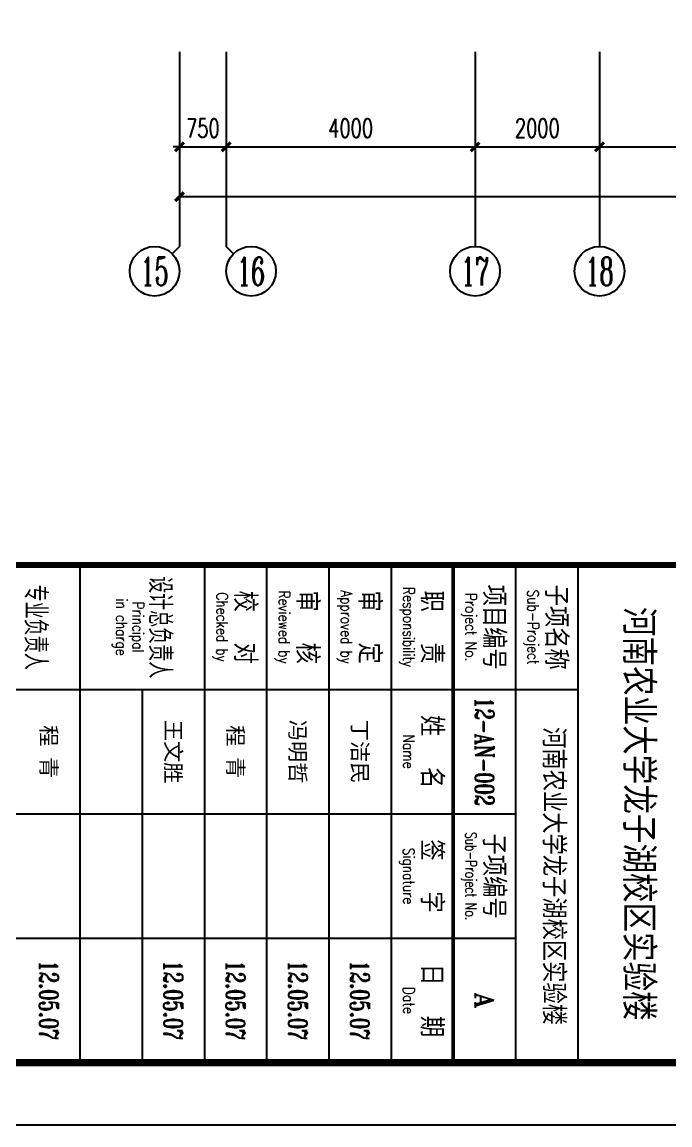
# Model space of a CAD drawing. Extents: x 190999 to 918899, y -200814 to 215286.
# Drawn here: x 686368 to 696781, y -200814 to -183087 of the extents above; entities that cross this region are included whole.
import ezdxf
from ezdxf.enums import TextEntityAlignment as Align

# ---------------------------------------------------------------- set-up
doc = ezdxf.new("R2010")
doc.units = 0
doc.header["$LTSCALE"] = 1000
doc.header["$MEASUREMENT"] = 0
doc.layers.get('Defpoints').update_dxf_attribs({"color": 1})
for name, color, linetype in [('AXIS', 3, 'Continuous'), ('AXIS_TEXT', 7, 'Continuous'), ('图框', 189, 'Continuous')]:
    doc.layers.add(name, color=color, linetype=linetype)
doc.styles.add('_TCH_AXIS', font='COMPLEX', dxfattribs={"bigfont": 'GBCBIG'})
doc.styles.add('COMPLEX', font='COMPLEX')
doc.styles.add('DIM_FONT', font='SIMPLEX', dxfattribs={"width": 0.7, "bigfont": 'GBCBIG'})
doc.styles.add('TKZ1_tjhts.shx', font='tjromant.shx', dxfattribs={"bigfont": 'tjhts.shx'})
doc.styles.add('TKZ2_tjkts.shx', font='tjromant.shx', dxfattribs={"bigfont": 'tjkts.shx'})
doc.styles.add('车', font='simhei.ttf')
doc.dimstyles.new('DIMN', dxfattribs={"dimtxt": 300, "dimasz": 100, "dimexe": 250, "dimexo": 300, "dimgap": 150, "dimtad": 1, "dimdec": 0, "dimzin": 0, "dimdsep": 46, "dimtxsty": 'DIM_FONT', "dimblk": 'ARCHTICK', "dimcen": 0.09, "dimclrt": 7, "dimazin": 2, "dimtfac": 1, "dimtdec": 0, "dimtix": 1, "dimtmove": 2, "dimatfit": 3, "dimfxl": 0, "dimtolj": 1, "dimtzin": 0, "dimarcsym": 0})

# ---------------------------------------------------------------- blocks, each defined once
blk = doc.blocks.new('TJAD_TK_A0')
at = {"layer": '图框'}
for p, q in [((2162, -441.7), (2162, 399.3)), ((2072, -154.7), (2152, -154.7)), ((2092, -284.7), (2092, -154.7)), ((2072, -164.7), (2152, -164.7)), ((2112, -284.7), (2112, -164.7)), ((2132, -284.7), (2132, -164.7)), ((2072, -184.7), (2152, -184.7)), ((2072, -194.7), (2152, -194.7)), ((2072, -204.7), (2152, -204.7)), ((2072, -214.7), (2152, -214.7)), ((2092, -224.7), (2152, -224.7)), ((2072, -234.7), (2152, -234.7))]:
    blk.add_line(p, q, dxfattribs=at)
at = {"layer": '图框', "const_width": 1.2}
blk.add_lwpolyline([(2152, -431.7), (2152, 389.3), (998, 389.3), (998, -431.7)], close=True, dxfattribs=at)
at = {"layer": '图框'}
for points, const_width in [([(2072, 389.3), (2072, -431.7)], 1), ([(2072, -174.7), (2152, -174.7)], 0.6)]:
    blk.add_lwpolyline(points, dxfattribs=dict(at, const_width=const_width))
at = {"layer": '图框', "color": 3, "style": 'TKZ1_tjhts.shx'}
for s, height, p in [('河南农业大学龙子湖校区实验楼', 5, (2112, -144.91)), ('河南农业大学龙子湖校区实验楼', 3.6, (2122, -158.54)), ('A', 3, (2142, -169.7))]:
    blk.add_text(s, height=height, dxfattribs=at).set_placement(p, align=Align.MIDDLE_CENTER)
at = {"layer": '图框', "style": 'TKZ2_tjkts.shx'}
for s, p in [('子项名称', (2082, -158.16)), ('项目编号', (2082, -168.16)), ('子项编号', (2122, -168.16)), ('职  责', (2082, -178.16)), ('姓  名', (2102, -178.16)), ('签  字', (2122, -178.16)), ('日  期', (2142, -178.16)), ('审  定', (2082, -188.16)), ('审  核', (2082, -198.16)), ('校  对', (2082, -208.16))]:
    blk.add_text(s, height=3.6, dxfattribs=at).set_placement(p, align=Align.MIDDLE_CENTER)
for s, height, width, p in [('Sub-Project', 1.8, 0.8, (2082, -161.86)), ('Project No.', 1.8, 0.8, (2082, -171.86)), ('Sub-Project No.', 1.8, 0.7, (2122, -171.86)), ('Responsibility', 1.8, 0.8, (2082, -181.86)), ('Name', 1.8, 0.8, (2102, -181.86)), ('Signature', 1.8, 0.8, (2122, -181.86)), ('Date', 1.8, 0.8, (2142, -181.86)), ('Approved by', 1.8, 0.8, (2082, -191.86)), ('Reviewed by', 1.8, 0.8, (2082, -201.86)), ('Checked by', 1.8, 0.8, (2082, -211.86)), ('设计总负责人', 3.6, 0.8, (2082, -221.83)), ('Principal', 1.8, 0.8, (2082, -225.35)), ('in charge', 1.8, 0.8, (2082, -228)), ('专业负责人', 3.6, 0.8, (2082, -241.83))]:
    blk.add_text(s, height=height, dxfattribs=dict(at, width=width)).set_placement(p, align=Align.MIDDLE_CENTER)
at = {"layer": '图框', "color": 3, "style": 'TKZ1_tjhts.shx', "width": 0.7}
blk.add_text('12-AN-002', height=3, dxfattribs=at).set_placement((2102, -169.7), align=Align.MIDDLE_CENTER)
at = {"layer": '图框', "color": 0, "style": '车'}
for s, p in [('丁洁民', (2102, -189.7)), ('冯明哲', (2102, -199.7)), ('程 青', (2102, -209.7)), ('王文胜', (2102, -219.7)), ('程 青', (2102, -239.7))]:
    blk.add_text(s, height=2.5, dxfattribs=at).set_placement(p, align=Align.MIDDLE_CENTER)
at = {"layer": '图框', "color": 0, "style": 'TKZ1_tjhts.shx', "width": 0.7}
for p in [(2142, -189.7), (2142, -199.7), (2142, -209.7), (2142, -219.7), (2142, -239.7)]:
    blk.add_text('12.05.07', height=3, dxfattribs=at).set_placement(p, align=Align.MIDDLE_CENTER)
blk = doc.blocks.new('_ArchTick')
at = {"const_width": 0.5}
blk.add_lwpolyline([(-0.7, -0.7), (0.7, 0.7)], dxfattribs=at)
blk = doc.blocks.new('*D853')
at = {"layer": 'AXIS', "color": 0, "lineweight": -2}
for p, q in [((688899, -183868), (688899, -185343)), ((689649, -183868), (689649, -185343)), ((688899, -185093), (688799, -185093)), ((688899, -185093), (689649, -185093)), ((689649, -185093), (689749, -185093))]:
    blk.add_line(p, q, dxfattribs=at)
at = {"layer": 'Defpoints', "color": 0}
for p in [(688899, -183568), (689649, -183568), (689649, -185093)]:
    blk.add_point(p, dxfattribs=at)
at = {"layer": 'AXIS', "color": 0, "lineweight": -2, "xscale": 100, "yscale": 100, "zscale": 100}
blk.add_blockref('_ArchTick', (688899, -185093), dxfattribs=at)
at = {"layer": 'AXIS', "color": 0, "lineweight": -2, "xscale": 100, "yscale": 100, "zscale": 100, "rotation": 180}
blk.add_blockref('_ArchTick', (689649, -185093), dxfattribs=at)
at = {"layer": 'AXIS', "color": 7, "insert": (689274, -184793), "char_height": 300, "attachment_point": 5, "style": 'DIM_FONT'}
blk.add_mtext('\\A1;750', dxfattribs=at)
blk = doc.blocks.new('*D854')
at = {"layer": 'AXIS', "color": 0, "lineweight": -2}
for p, q in [((689649, -183868), (689649, -185343)), ((693649, -183868), (693649, -185343)), ((689649, -185093), (693649, -185093))]:
    blk.add_line(p, q, dxfattribs=at)
at = {"layer": 'Defpoints', "color": 0}
for p in [(689649, -183568), (693649, -183568), (693649, -185093)]:
    blk.add_point(p, dxfattribs=at)
at = {"layer": 'AXIS', "color": 0, "lineweight": -2, "xscale": 100, "yscale": 100, "zscale": 100, "rotation": 180}
blk.add_blockref('_ArchTick', (689649, -185093), dxfattribs=at)
at = {"layer": 'AXIS', "color": 0, "lineweight": -2, "xscale": 100, "yscale": 100, "zscale": 100}
blk.add_blockref('_ArchTick', (693649, -185093), dxfattribs=at)
at = {"layer": 'AXIS', "color": 7, "insert": (691649, -184793), "char_height": 300, "attachment_point": 5, "style": 'DIM_FONT'}
blk.add_mtext('\\A1;4000', dxfattribs=at)
blk = doc.blocks.new('*D855')
at = {"layer": 'AXIS', "color": 0, "lineweight": -2}
for p, q in [((693649, -183868), (693649, -185343)), ((695649, -183868), (695649, -185343)), ((693649, -185093), (695649, -185093))]:
    blk.add_line(p, q, dxfattribs=at)
at = {"layer": 'Defpoints', "color": 0}
for p in [(693649, -183568), (695649, -183568), (695649, -185093)]:
    blk.add_point(p, dxfattribs=at)
at = {"layer": 'AXIS', "color": 0, "lineweight": -2, "xscale": 100, "yscale": 100, "zscale": 100, "rotation": 180}
blk.add_blockref('_ArchTick', (693649, -185093), dxfattribs=at)
at = {"layer": 'AXIS', "color": 0, "lineweight": -2, "xscale": 100, "yscale": 100, "zscale": 100}
blk.add_blockref('_ArchTick', (695649, -185093), dxfattribs=at)
at = {"layer": 'AXIS', "color": 7, "insert": (694649, -184793), "char_height": 300, "attachment_point": 5, "style": 'DIM_FONT'}
blk.add_mtext('\\A1;2000', dxfattribs=at)
blk = doc.blocks.new('*D856')
at = {"layer": 'AXIS', "color": 0, "lineweight": -2}
for p, q in [((695649, -183868), (695649, -185343)), ((699649, -183868), (699649, -185343)), ((695649, -185093), (699649, -185093))]:
    blk.add_line(p, q, dxfattribs=at)
at = {"layer": 'Defpoints', "color": 0}
for p in [(695649, -183568), (699649, -183568), (699649, -185093)]:
    blk.add_point(p, dxfattribs=at)
at = {"layer": 'AXIS', "color": 0, "lineweight": -2, "xscale": 100, "yscale": 100, "zscale": 100, "rotation": 180}
blk.add_blockref('_ArchTick', (695649, -185093), dxfattribs=at)
at = {"layer": 'AXIS', "color": 0, "lineweight": -2, "xscale": 100, "yscale": 100, "zscale": 100}
blk.add_blockref('_ArchTick', (699649, -185093), dxfattribs=at)
at = {"layer": 'AXIS', "color": 7, "insert": (697649, -184793), "char_height": 300, "attachment_point": 5, "style": 'DIM_FONT'}
blk.add_mtext('\\A1;4000', dxfattribs=at)
blk = doc.blocks.new('*D864')
at = {"layer": 'AXIS', "color": 0, "lineweight": -2}
for p, q in [((688899, -183868), (688899, -186143)), ((728399, -183868), (728399, -186143)), ((688899, -185893), (728399, -185893))]:
    blk.add_line(p, q, dxfattribs=at)
at = {"layer": 'Defpoints', "color": 0}
for p in [(688899, -183568), (728399, -183568), (728399, -185893)]:
    blk.add_point(p, dxfattribs=at)
at = {"layer": 'AXIS', "color": 0, "lineweight": -2, "xscale": 100, "yscale": 100, "zscale": 100, "rotation": 180}
blk.add_blockref('_ArchTick', (688899, -185893), dxfattribs=at)
at = {"layer": 'AXIS', "color": 0, "lineweight": -2, "xscale": 100, "yscale": 100, "zscale": 100}
blk.add_blockref('_ArchTick', (728399, -185893), dxfattribs=at)
at = {"layer": 'AXIS', "color": 7, "insert": (708649, -185593), "char_height": 300, "attachment_point": 5, "style": 'DIM_FONT'}
blk.add_mtext('\\A1;39500', dxfattribs=at)
blk = doc.blocks.new('_AXISO')
blk.add_circle((0, 0), 0.5)
at = {"layer": 'AXIS_TEXT', "style": 'COMPLEX', "width": 1.041667}
blk.add_attdef('A', text='', height=0.56, dxfattribs=at).set_placement((-0.25, -0.28), (0.25, -0.28), align=Align.FIT)

msp = doc.modelspace()

# ---------------------------------------------------------------- linework, layer by layer
at = {"layer": 'AXIS'}
for p, q in [((688898.5, -183567.8), (688898.5, -186692.8)), ((689648.5, -183567.8), (689648.5, -186692.8)), ((693648.5, -183567.8), (693648.5, -186692.8)), ((695648.5, -183567.8), (695648.5, -186692.8)), ((688781.4, -186810), (688898.5, -186692.8)), ((689765.7, -186810), (689648.5, -186692.8))]:
    msp.add_line(p, q, dxfattribs=at)

# ---------------------------------------------------------------- block references
ref = msp.add_blockref('_AXISO', (688498.5, -187092.8), dxfattribs=dict(at, xscale=800, yscale=800, zscale=800))
ref.add_attrib('A', '15', dxfattribs={"layer": 'AXIS_TEXT', "height": 452.55, "style": '_TCH_AXIS', "width": 0.724138}).set_placement((688272.3, -187319.1), (688724.8, -187319.1), align=Align.FIT)
ref = msp.add_blockref('_AXISO', (690048.5, -187092.8), dxfattribs=dict(at, xscale=800, yscale=800, zscale=800))
ref.add_attrib('A', '16', dxfattribs={"layer": 'AXIS_TEXT', "height": 452.55, "style": '_TCH_AXIS', "width": 0.724138}).set_placement((689822.3, -187319.1), (690274.8, -187319.1), align=Align.FIT)
ref = msp.add_blockref('_AXISO', (693648.5, -187092.8), dxfattribs=dict(at, xscale=800, yscale=800, zscale=800))
ref.add_attrib('A', '17', dxfattribs={"layer": 'AXIS_TEXT', "height": 452.55, "style": '_TCH_AXIS', "width": 0.724138}).set_placement((693422.3, -187319.1), (693874.8, -187319.1), align=Align.FIT)
ref = msp.add_blockref('_AXISO', (695648.5, -187092.8), dxfattribs=dict(at, xscale=800, yscale=800, zscale=800))
ref.add_attrib('A', '18', dxfattribs={"layer": 'AXIS_TEXT', "height": 452.55, "style": '_TCH_AXIS', "width": 0.724138}).set_placement((695422.3, -187319.1), (695874.8, -187319.1), align=Align.FIT)
at = {"layer": '图框', "xscale": 100, "yscale": 100, "zscale": 100, "rotation": 270}
msp.add_blockref('TJAD_TK_A0', (710768.8, 15386.5), dxfattribs=at)

# ---------------------------------------------------------------- dimensions: what is measured, and where the dimension line sits
at = {"layer": 'AXIS'}
for p1, p2, distance, picture, middle in [((688898.5, -183567.8), (689648.5, -183567.8), -1525, '*D853', (689273.5, -184792.8)), ((688898.5, -183567.8), (728398.5, -183567.8), -2325, '*D864', (708648.5, -185592.8)), ((689648.5, -183567.8), (693648.5, -183567.8), -1525, '*D854', (691648.5, -184792.8)), ((693648.5, -183567.8), (695648.5, -183567.8), -1525, '*D855', (694648.5, -184792.8)), ((695648.5, -183567.8), (699648.5, -183567.8), -1525, '*D856', (697648.5, -184792.8))]:
    dim = msp.add_aligned_dim(p1=p1, p2=p2, distance=distance, dimstyle='DIMN', dxfattribs=at)
    dim.commit()
    dim.dimension.update_dxf_attribs({"geometry": picture, "text_midpoint": middle})

doc.saveas('drawing.dxf')
